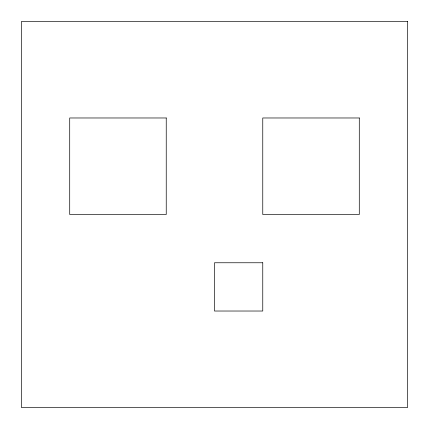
<?xml version="1.0" encoding="UTF-8"?>
<svg xmlns="http://www.w3.org/2000/svg" width="429" height="429" viewBox="0 0 429 429"><rect width="100%" height="100%" fill="white"/><g stroke="black" fill="none" stroke-linecap="round" stroke-linejoin="round"><path stroke-width="0.64" d="M407.55 21.45L21.45 21.45L21.45 407.55L407.55 407.55L407.55 21.45M166.238 117.975L69.713 117.975L69.713 214.5L166.238 214.5L166.238 117.975M359.288 117.975L262.762 117.975L262.762 214.5L359.288 214.5L359.288 117.975M262.762 262.762L214.5 262.762L214.5 311.025L262.762 311.025L262.762 262.762"/></g></svg>
